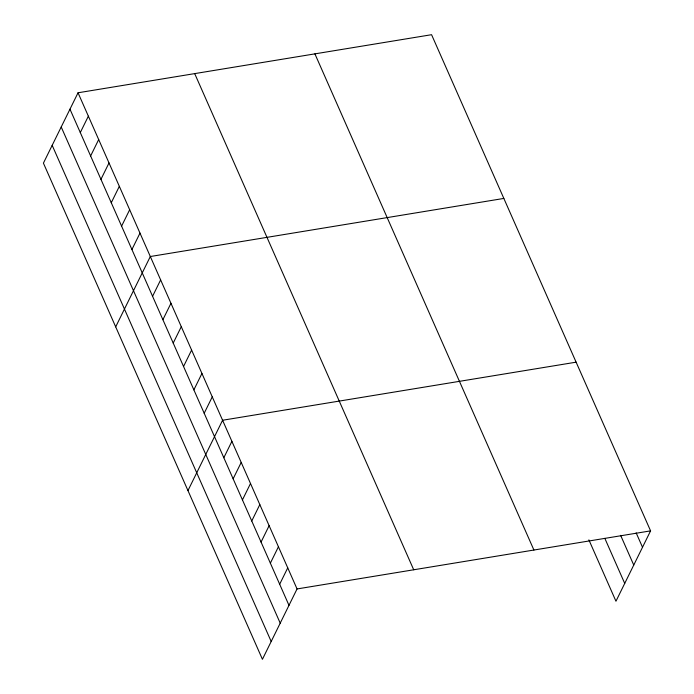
<?xml version="1.0" encoding="UTF-8"?>
<svg xmlns="http://www.w3.org/2000/svg" width="694" height="694" viewBox="0 0 694 694"><rect width="100%" height="100%" fill="white"/><g stroke="black" fill="none" stroke-linecap="round" stroke-linejoin="round"><path stroke-width="1.04" d="M78.04 92.779L43.418 163.133L262.427 659.3L297.049 588.946L78.04 92.779L431.573 34.7L650.582 530.867L615.96 601.221L588.885 539.871M80.296 132.571L88.364 116.176M90.619 155.959L98.687 139.563M100.942 179.347L109.01 162.951M111.266 202.743L119.333 186.348M121.597 226.131L129.665 209.735M131.921 249.519L139.988 233.123M115.69 326.865L150.312 256.52L503.844 198.432M152.567 296.303L160.635 279.908M162.89 319.691L170.958 303.295M173.214 343.088L181.281 326.692M183.546 366.475L191.605 350.08M193.869 389.863L201.937 373.467M204.192 413.26L212.26 396.864M187.961 490.606L222.583 420.252L576.115 362.173M223.824 457.736L231.891 441.341M233.132 478.825L241.2 462.43M242.44 499.906L250.508 483.51M251.749 520.994L259.816 504.599M261.057 542.083L269.125 525.688M270.365 563.172L278.433 546.777M279.673 584.253L287.741 567.857M297.049 588.946L650.582 530.867M636.164 532.879L642.514 547.262M620.636 535.352L633.752 565.063M604.838 538.362L624.721 583.411M314.903 53.863L533.912 550.03M194.702 73.616L413.711 569.783M69.973 109.175L288.982 605.341M61.211 126.985L280.22 623.151M52.18 145.332L271.189 641.49"/></g></svg>
